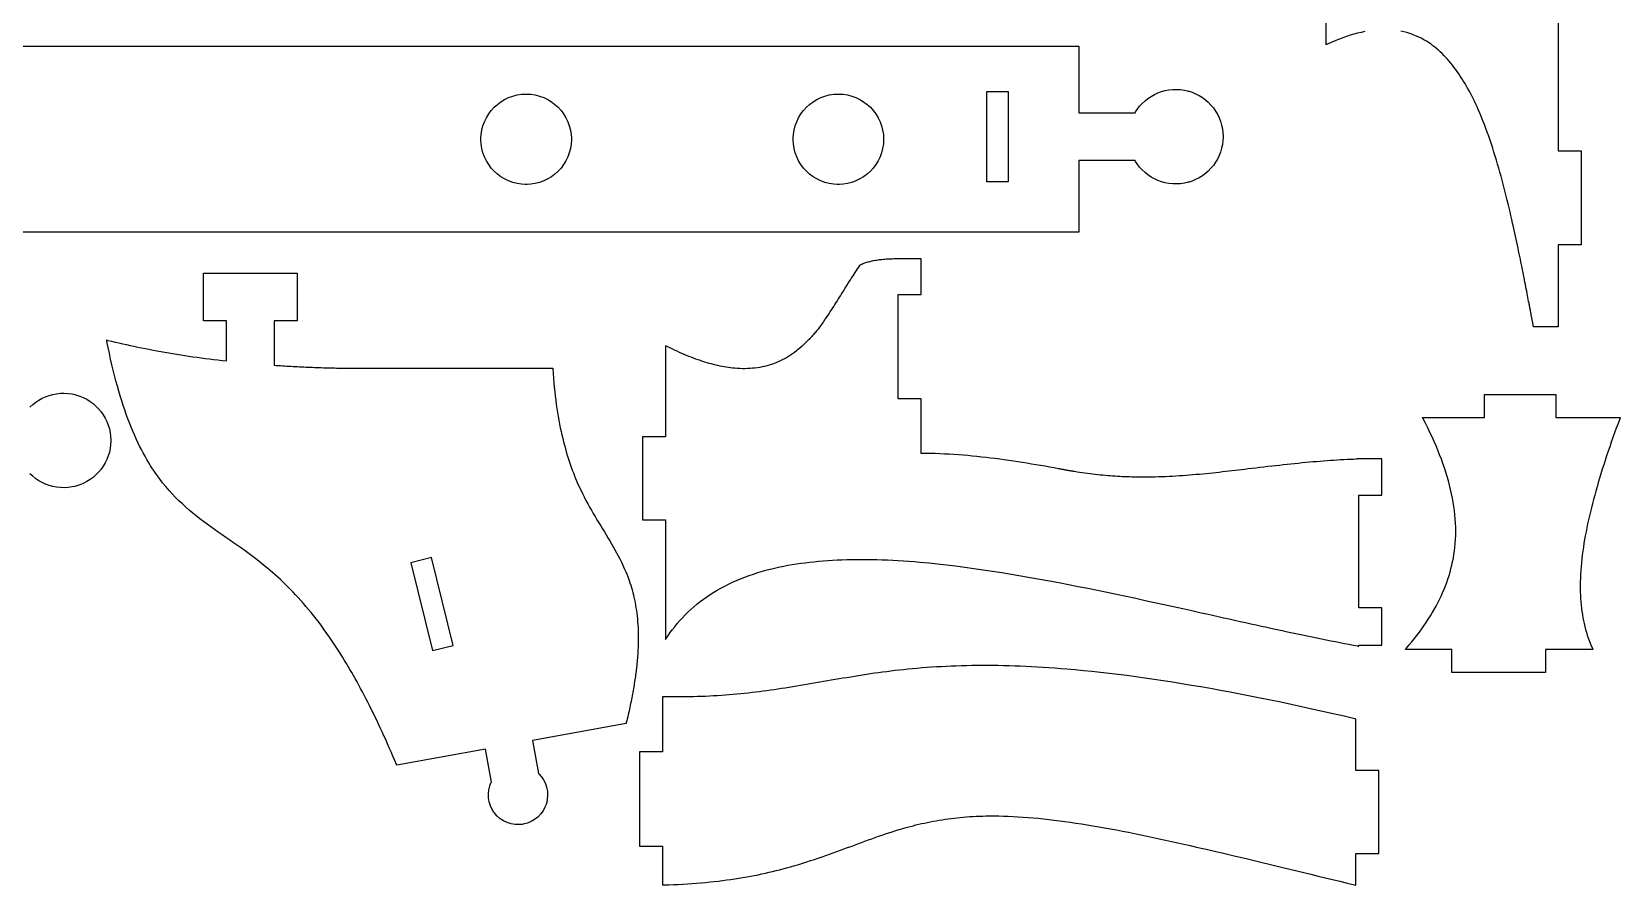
# Model space of a CAD drawing. Extents: x 0 to 250, y 0 to 397.
# Drawn here: x 111.9 to 249.8, y 0 to 74.1 of the extents above; entities that cross this region are included whole.
import ezdxf

# ---------------------------------------------------------------- set-up
doc = ezdxf.new("R2010")
doc.units = 0
doc.layers.get('0').update_dxf_attribs({"linetype": 'CONTINUOUS'})

msp = doc.modelspace()

# ---------------------------------------------------------------- linework, layer by layer
at = {"color": 0}
for points in [[(244.406, 80.5329), (244.406, 63.7939), (246.406, 63.7939), (246.406, 55.6429), (244.406, 55.6429), (244.406, 48.5149), (242.268, 48.5149), (242.268, 48.5168), (242.268, 48.5189), (242.267, 48.5218), (242.267, 48.5228), (242.267, 48.5258), (242.265, 48.5268), (242.265, 48.5299), (242.265, 48.5318), (242.265, 48.5339), (242.264, 48.5358), (242.264, 48.5379), (242.264, 48.5399), (242.263, 48.5439), (242.263, 48.5458), (242.263, 48.5479), (242.261, 48.5499), (242.261, 48.5518), (242.261, 48.5558), (242.26, 48.5578), (242.26, 48.5599), (242.26, 48.5618), (242.258, 48.5639), (242.258, 48.5658), (242.258, 48.5679), (242.258, 48.5699), (242.257, 48.5718), (242.257, 48.5739), (242.257, 48.5758), (242.247, 48.6258), (242.237, 48.6778), (242.228, 48.7299), (242.218, 48.7829), (242.207, 48.8378), (242.197, 48.8939), (242.186, 48.9499), (242.175, 49.0079), (242.164, 49.0668), (242.153, 49.1268), (242.14, 49.1879), (242.129, 49.2508), (242.117, 49.3139), (242.104, 49.3779), (242.092, 49.4439), (242.079, 49.5108), (242.067, 49.5779), (242.053, 49.6468), (242.04, 49.7168), (242.026, 49.7879), (242.013, 49.8608), (241.999, 49.9339), (241.985, 50.0079), (241.969, 50.0839), (241.956, 50.1599), (241.94, 50.2379), (241.925, 50.3168), (241.91, 50.3968), (241.894, 50.4779), (241.879, 50.5599), (241.847, 50.7239), (241.815, 50.8918), (241.782, 51.0639), (241.749, 51.2408), (241.713, 51.4219), (241.678, 51.6069), (241.642, 51.7969), (241.604, 51.9908), (241.565, 52.1879), (241.526, 52.3899), (241.486, 52.5958), (241.444, 52.8049), (241.403, 53.0189), (241.36, 53.2358), (241.315, 53.4568), (241.271, 53.6818), (241.225, 53.9108), (241.178, 54.1429), (241.129, 54.3789), (241.081, 54.6189), (241.031, 54.8618), (240.979, 55.1079), (240.928, 55.3579), (240.874, 55.6108), (240.819, 55.8679), (240.764, 56.1279), (240.707, 56.3908), (240.65, 56.6568), (240.59, 56.9258), (240.531, 57.1989), (240.458, 57.5218), (240.385, 57.8479), (240.31, 58.1779), (240.232, 58.5108), (240.154, 58.8469), (240.074, 59.1858), (239.99, 59.5258), (239.906, 59.8699), (239.819, 60.2139), (239.731, 60.5608), (239.64, 60.9079), (239.547, 61.2569), (239.453, 61.606), (239.356, 61.9549), (239.257, 62.3049), (239.156, 62.6539), (239.051, 63.0039), (238.946, 63.3529), (238.836, 63.6999), (238.726, 64.0458), (238.612, 64.3899), (238.496, 64.7329), (238.378, 65.0749), (238.257, 65.4119), (238.133, 65.7479), (238.007, 66.0818), (237.876, 66.4108), (237.744, 66.7368), (237.61, 67.0599), (237.472, 67.3789), (237.364, 67.6229), (237.253, 67.8649), (237.14, 68.1039), (237.025, 68.3399), (236.908, 68.5719), (236.79, 68.8008), (236.671, 69.0258), (236.549, 69.2479), (236.424, 69.4669), (236.299, 69.6819), (236.171, 69.8908), (236.04, 70.0979), (235.91, 70.3008), (235.776, 70.4999), (235.64, 70.6939), (235.503, 70.8849), (235.364, 71.071), (235.222, 71.2529), (235.079, 71.4289), (234.933, 71.601), (234.786, 71.7689), (234.638, 71.9329), (234.486, 72.0899), (234.332, 72.2439), (234.176, 72.3908), (234.019, 72.5349), (233.86, 72.6729), (233.699, 72.8049), (233.535, 72.9329), (233.368, 73.0549), (233.201, 73.1708), (232.972, 73.3179), (232.74, 73.4549), (232.504, 73.5819), (232.265, 73.6979), (232.021, 73.8049), (231.774, 73.9029), (231.524, 73.9899), (231.268, 74.0669), (231.01, 74.1349), (230.747, 74.1919)], [(227.611, 74.1549), (227.303, 74.0929), (226.992, 74.0189), (226.676, 73.9349), (226.358, 73.8419), (226.035, 73.7368), (225.708, 73.6229), (225.378, 73.4999), (225.044, 73.3669), (224.707, 73.2219), (224.365, 73.0679), (224.362, 73.0669), (224.358, 73.0639), (224.354, 73.0619), (224.351, 73.0608), (224.347, 73.0599), (224.344, 73.0579), (224.34, 73.0569), (224.337, 73.0539), (224.333, 73.0529), (224.331, 73.0508), (224.326, 73.0499), (224.322, 73.0479), (224.319, 73.0458), (224.315, 73.0439), (224.313, 73.0429), (224.308, 73.041), (224.301, 73.0369), (224.299, 73.036), (224.294, 73.0349), (224.29, 73.0329), (224.288, 73.0319), (224.283, 73.0299), (224.281, 73.0279), (224.276, 73.0258), (224.274, 73.0249), (224.269, 73.0229), (224.265, 73.0219), (224.263, 73.0189), (224.258, 73.0179), (224.256, 73.0158), (224.256, 75.2369)], [(26.015, 72.8828), (202.783, 72.8828), (202.783, 67.1074), (207.665, 67.1074), (207.708, 67.1818), (207.851, 67.3975), (208.06, 67.6676), (208.286, 67.9172), (208.531, 68.1454), (208.79, 68.3518), (209.067, 68.5357), (209.354, 68.6964), (209.654, 68.8332), (209.964, 68.9457), (210.283, 69.0331), (210.608, 69.0947), (210.939, 69.13), (211.274, 69.1383), (211.61, 69.1192), (211.947, 69.0717), (212.2, 69.0179), (212.283, 68.9953), (212.367, 68.9728), (212.612, 68.8911), (212.928, 68.7617), (213.228, 68.6082), (213.511, 68.4321), (213.779, 68.2344), (214.029, 68.0168), (214.26, 67.7806), (214.469, 67.5269), (214.66, 67.2574), (214.828, 66.9729), (214.972, 66.6751), (215.093, 66.3653), (215.188, 66.0449), (215.257, 65.715), (215.3, 65.3769), (215.314, 65.1186), (215.314, 65.0324), (215.314, 64.9462), (215.3, 64.6878), (215.257, 64.3497), (215.188, 64.0199), (215.093, 63.6994), (214.972, 63.3896), (214.828, 63.0918), (214.66, 62.8075), (214.469, 62.5378), (214.26, 62.2842), (214.029, 62.0479), (213.779, 61.8303), (213.511, 61.6326), (213.228, 61.4565), (212.928, 61.3031), (212.612, 61.1736), (212.367, 61.0921), (212.283, 61.0694), (212.2, 61.0469), (211.947, 60.9931), (211.61, 60.9457), (211.274, 60.9264), (210.939, 60.9347), (210.608, 60.97), (210.283, 61.0318), (209.964, 61.119), (209.654, 61.2315), (209.354, 61.3685), (209.067, 61.529), (208.79, 61.7129), (208.531, 61.9193), (208.286, 62.1476), (208.06, 62.3971), (207.851, 62.6672), (207.708, 62.8831), (207.665, 62.9574), (202.783, 62.9574), (202.783, 56.7328), (26.015, 56.7328)], [(111.688, 41.5293), (111.932, 41.7575), (112.193, 41.9639), (112.468, 42.1478), (112.757, 42.3083), (113.057, 42.4453), (113.367, 42.5578), (113.685, 42.6451), (114.01, 42.7068), (114.341, 42.7421), (114.675, 42.7504), (115.012, 42.7311), (115.349, 42.6838), (115.602, 42.6299), (115.685, 42.6074), (115.768, 42.5849), (116.014, 42.5032), (116.329, 42.3737), (116.629, 42.2203), (116.914, 42.0442), (117.181, 41.8465), (117.431, 41.629), (117.661, 41.3926), (117.872, 41.139), (118.061, 40.8693), (118.229, 40.585), (118.374, 40.2872), (118.494, 39.9775), (118.59, 39.6569), (118.66, 39.3271), (118.702, 38.989), (118.717, 38.7307), (118.717, 38.6444), (118.717, 38.5583), (118.702, 38.2999), (118.66, 37.9618), (118.59, 37.6319), (118.494, 37.3115), (118.374, 37.0017), (118.229, 36.7039), (118.061, 36.4194), (117.872, 36.1499), (117.661, 35.8963), (117.431, 35.66), (117.181, 35.4424), (116.914, 35.2449), (116.629, 35.0686), (116.329, 34.9151), (116.014, 34.7857), (115.768, 34.704), (115.685, 34.6815), (115.602, 34.659), (115.349, 34.6051), (115.012, 34.5576), (114.675, 34.5385), (114.341, 34.5468), (114.01, 34.5821), (113.685, 34.6439), (113.367, 34.7311), (113.057, 34.8436), (112.757, 34.9804), (112.468, 35.1411), (112.193, 35.325), (111.932, 35.5314), (111.688, 35.7596)]]:
    msp.add_lwpolyline(points, dxfattribs=at)
for points in [[(154.786, 60.8828), (154.686, 60.8828), (154.385, 60.9031), (153.994, 60.9625), (153.619, 61.0593), (153.258, 61.1913), (152.915, 61.3565), (152.592, 61.5531), (152.289, 61.779), (152.011, 62.0324), (151.757, 62.3111), (151.532, 62.6133), (151.335, 62.9369), (151.169, 63.28), (151.038, 63.6407), (150.94, 64.0168), (150.881, 64.4065), (150.861, 64.7075), (150.861, 64.8078), (150.861, 64.9082), (150.881, 65.209), (150.94, 65.5989), (151.038, 65.975), (151.169, 66.3356), (151.335, 66.6786), (151.532, 67.0022), (151.757, 67.3044), (152.011, 67.5832), (152.289, 67.8365), (152.592, 68.0625), (152.915, 68.259), (153.258, 68.4243), (153.619, 68.5562), (153.994, 68.6531), (154.385, 68.7125), (154.686, 68.7328), (154.786, 68.7328), (154.886, 68.7328), (155.188, 68.7125), (155.576, 68.6531), (155.953, 68.5562), (156.314, 68.4243), (156.657, 68.259), (156.981, 68.0625), (157.282, 67.8365), (157.561, 67.5832), (157.815, 67.3044), (158.04, 67.0022), (158.237, 66.6786), (158.403, 66.3356), (158.535, 65.975), (158.631, 65.5989), (158.69, 65.209), (158.711, 64.9082), (158.711, 64.8078), (158.711, 64.7075), (158.69, 64.4065), (158.631, 64.0168), (158.535, 63.6407), (158.403, 63.28), (158.237, 62.9369), (158.04, 62.6133), (157.815, 62.3111), (157.561, 62.0324), (157.282, 61.779), (156.981, 61.5531), (156.657, 61.3565), (156.314, 61.1913), (155.953, 61.0593), (155.576, 60.9625), (155.188, 60.9031), (154.886, 60.8828), (154.786, 60.8828)], [(181.903, 60.8828), (181.801, 60.8828), (181.501, 60.9031), (181.111, 60.9625), (180.735, 61.0593), (180.375, 61.1913), (180.032, 61.3565), (179.708, 61.5531), (179.406, 61.779), (179.126, 62.0324), (178.874, 62.3111), (178.647, 62.6133), (178.451, 62.9369), (178.286, 63.28), (178.154, 63.6407), (178.057, 64.0168), (177.997, 64.4065), (177.978, 64.7075), (177.978, 64.8078), (177.978, 64.9082), (177.997, 65.209), (178.057, 65.5989), (178.154, 65.975), (178.286, 66.3356), (178.451, 66.6786), (178.647, 67.0022), (178.874, 67.3044), (179.126, 67.5832), (179.406, 67.8365), (179.708, 68.0625), (180.032, 68.259), (180.375, 68.4243), (180.735, 68.5562), (181.111, 68.6531), (181.501, 68.7125), (181.801, 68.7328), (181.903, 68.7328), (182.003, 68.7328), (182.304, 68.7125), (182.693, 68.6531), (183.069, 68.5562), (183.431, 68.4243), (183.774, 68.259), (184.097, 68.0625), (184.399, 67.8365), (184.678, 67.5832), (184.931, 67.3044), (185.157, 67.0022), (185.354, 66.6786), (185.519, 66.3356), (185.651, 65.975), (185.747, 65.5989), (185.807, 65.209), (185.828, 64.9082), (185.828, 64.8078), (185.828, 64.7075), (185.807, 64.4065), (185.747, 64.0168), (185.651, 63.6407), (185.519, 63.28), (185.354, 62.9369), (185.157, 62.6133), (184.931, 62.3111), (184.678, 62.0324), (184.399, 61.779), (184.097, 61.5531), (183.774, 61.3565), (183.431, 61.1913), (183.069, 61.0593), (182.693, 60.9625), (182.304, 60.9031), (182.003, 60.8828), (181.903, 60.8828)], [(194.783, 68.9574), (196.633, 68.9574), (196.633, 61.1074), (194.783, 61.1074), (194.783, 68.9574)], [(189.749, 28.0089), (190.519, 27.9299), (191.294, 27.8439), (192.081, 27.7489), (192.871, 27.6478), (193.669, 27.5389), (194.472, 27.4229), (195.283, 27.3018), (196.097, 27.1739), (196.915, 27.0399), (197.74, 26.9008), (198.565, 26.7568), (199.394, 26.6079), (200.226, 26.4549), (201.058, 26.2979), (201.894, 26.1368), (202.728, 25.9728), (203.565, 25.8058), (204.399, 25.6358), (205.233, 25.4638), (206.065, 25.2899), (206.894, 25.1139), (207.724, 24.9358), (208.547, 24.7578), (209.369, 24.5789), (210.188, 24.3999), (210.999, 24.2199), (211.806, 24.0418), (212.608, 23.8629), (213.401, 23.6849), (213.897, 23.5749), (214.388, 23.4658), (214.874, 23.3568), (215.358, 23.2488), (215.837, 23.1418), (216.315, 23.0358), (216.79, 22.9308), (217.263, 22.8268), (217.728, 22.7239), (218.192, 22.6218), (218.651, 22.5208), (219.108, 22.4208), (219.563, 22.3218), (220.01, 22.2249), (220.456, 22.1289), (220.894, 22.0349), (221.333, 21.9418), (221.765, 21.8499), (222.194, 21.7599), (222.617, 21.6708), (223.038, 21.5839), (223.451, 21.4968), (223.862, 21.4139), (224.269, 21.3308), (224.671, 21.2499), (225.069, 21.1708), (225.46, 21.0949), (225.849, 21.0199), (226.231, 20.9458), (226.608, 20.8738), (226.981, 20.8039), (226.983, 20.8039), (226.987, 20.8028), (226.992, 20.8028), (226.996, 20.8018), (226.999, 20.8018), (227.003, 20.7999), (227.008, 20.7999), (227.013, 20.7989), (227.015, 20.7989), (227.019, 20.7968), (227.024, 20.7968), (227.031, 20.7958), (227.035, 20.7949), (227.04, 20.7928), (227.044, 20.7928), (227.046, 20.7918), (227.051, 20.7918), (227.056, 20.7899), (227.058, 20.7899), (227.063, 20.7889), (227.067, 20.7889), (227.069, 20.7878), (227.074, 20.7878), (227.078, 20.7858), (227.083, 20.7858), (227.087, 20.7849), (227.09, 20.7849), (227.094, 20.7838), (227.099, 20.7838), (227.099, 20.8568), (229.099, 20.8568), (229.099, 24.0999), (227.099, 24.0999), (227.099, 33.8999), (229.099, 33.8999), (229.099, 37.0608), (226.899, 37.0608), (226.899, 37.0089), (226.628, 37.0008), (226.356, 36.9908), (226.076, 36.9799), (225.794, 36.9668), (225.51, 36.9518), (225.224, 36.9358), (224.931, 36.9179), (224.638, 36.8978), (224.337, 36.8768), (224.038, 36.8539), (223.733, 36.8299), (223.426, 36.8039), (223.115, 36.7768), (222.803, 36.7489), (222.487, 36.7199), (222.169, 36.6889), (221.849, 36.6578), (221.524, 36.6249), (221.199, 36.5908), (220.869, 36.5568), (220.54, 36.5208), (220.206, 36.4849), (219.869, 36.4468), (219.533, 36.4089), (219.194, 36.3708), (218.853, 36.3308), (218.51, 36.2908), (218.165, 36.2508), (217.819, 36.2099), (217.469, 36.1689), (217.197, 36.1358), (216.921, 36.1029), (216.644, 36.0699), (216.369, 36.0368), (216.092, 36.0049), (215.813, 35.9718), (215.533, 35.9399), (215.256, 35.9078), (214.974, 35.8768), (214.692, 35.8458), (214.408, 35.8149), (214.124, 35.7858), (213.84, 35.7568), (213.553, 35.7289), (213.265, 35.7018), (212.976, 35.6749), (212.688, 35.6499), (212.394, 35.6258), (212.101, 35.6039), (211.808, 35.5818), (211.513, 35.5618), (211.215, 35.5439), (210.919, 35.5268), (210.619, 35.5118), (210.317, 35.4978), (210.015, 35.4858), (209.71, 35.4758), (209.403, 35.4678), (209.097, 35.4618), (208.788, 35.4578), (208.587, 35.4568), (208.19, 35.4568), (207.99, 35.4589), (207.788, 35.4608), (207.587, 35.4649), (207.383, 35.4699), (207.181, 35.4758), (206.974, 35.4829), (206.767, 35.4908), (206.56, 35.5008), (206.351, 35.5108), (206.144, 35.5228), (205.933, 35.5358), (205.722, 35.5508), (205.508, 35.5668), (205.294, 35.5839), (205.081, 35.6018), (204.862, 35.6218), (204.644, 35.6439), (204.426, 35.6668), (204.206, 35.6908), (203.985, 35.7168), (203.763, 35.7439), (203.538, 35.7728), (203.313, 35.8039), (203.085, 35.8358), (202.856, 35.8699), (202.626, 35.9049), (202.394, 35.9418), (202.349, 35.9499), (202.306, 35.9568), (202.26, 35.9649), (202.215, 35.9718), (202.169, 35.9799), (202.124, 35.9868), (202.081, 35.9949), (202.033, 36.0028), (201.987, 36.0108), (201.944, 36.0189), (201.897, 36.0268), (201.851, 36.0349), (201.806, 36.0429), (201.76, 36.0508), (201.715, 36.0599), (201.669, 36.0679), (201.624, 36.0758), (201.578, 36.0849), (201.531, 36.0939), (201.485, 36.1018), (201.44, 36.1108), (201.347, 36.1289), (201.301, 36.1368), (201.256, 36.1458), (201.208, 36.1558), (201.163, 36.1649), (201.115, 36.1739), (201.069, 36.1828), (201.022, 36.1918), (201.022, 36.1929), (201.019, 36.1929), (200.631, 36.2618), (200.237, 36.3308), (199.846, 36.3989), (199.456, 36.4658), (199.063, 36.5318), (198.672, 36.5968), (198.278, 36.6608), (197.888, 36.7239), (197.494, 36.7849), (197.099, 36.8439), (196.706, 36.9018), (196.313, 36.9578), (195.915, 37.0118), (195.522, 37.0649), (195.126, 37.1149), (194.728, 37.1618), (194.331, 37.2068), (193.933, 37.2499), (193.535, 37.2899), (193.135, 37.3279), (192.735, 37.3618), (192.335, 37.3939), (191.933, 37.4219), (191.531, 37.4468), (191.128, 37.4689), (190.724, 37.4868), (190.319, 37.5008), (189.913, 37.5118), (189.506, 37.5189), (189.097, 37.5218), (189.097, 42.2558), (187.097, 42.2558), (187.097, 51.3258), (189.097, 51.3258), (189.097, 54.4108), (186.997, 54.4108), (186.856, 54.4099), (186.715, 54.4079), (186.578, 54.4049), (186.444, 54.4008), (186.313, 54.3949), (186.183, 54.3879), (186.054, 54.3799), (185.931, 54.3708), (185.808, 54.3608), (185.69, 54.3489), (185.572, 54.3358), (185.458, 54.3219), (185.344, 54.3068), (185.235, 54.2908), (185.128, 54.2729), (185.022, 54.2549), (184.919, 54.2349), (184.819, 54.2139), (184.721, 54.1919), (184.626, 54.1679), (184.531, 54.1439), (184.44, 54.1179), (184.351, 54.0918), (184.263, 54.0639), (184.178, 54.0349), (184.094, 54.0049), (184.015, 53.9739), (183.935, 53.9419), (183.858, 53.9079), (183.783, 53.8739), (183.781, 53.8718), (183.778, 53.8718), (183.774, 53.8699), (183.774, 53.8689), (183.772, 53.8689), (183.769, 53.8668), (183.763, 53.8639), (183.758, 53.8629), (183.758, 53.8608), (183.758, 53.8599), (183.758, 53.8589), (183.756, 53.8579), (183.756, 53.8569), (183.756, 53.8558), (183.756, 53.8549), (183.753, 53.8549), (183.753, 53.8529), (183.751, 53.8519), (183.751, 53.8508), (183.751, 53.8499), (183.751, 53.8489), (183.749, 53.8489), (183.749, 53.8469), (183.747, 53.8458), (183.747, 53.8449), (183.746, 53.8439), (183.746, 53.8429), (183.744, 53.8418), (183.744, 53.8408), (183.744, 53.8408), (183.644, 53.6939), (183.544, 53.5458), (183.444, 53.3979), (183.344, 53.2479), (183.244, 53.0969), (183.147, 52.9449), (183.047, 52.7929), (182.951, 52.6399), (182.853, 52.4858), (182.756, 52.3318), (182.465, 51.8668), (182.367, 51.7108), (182.174, 51.3999), (182.078, 51.2449), (181.981, 51.0899), (181.883, 50.9349), (181.788, 50.7799), (181.69, 50.6258), (181.592, 50.4718), (181.494, 50.3199), (181.397, 50.1669), (181.299, 50.0158), (181.201, 49.8658), (181.101, 49.7158), (181.001, 49.5679), (180.901, 49.4199), (180.801, 49.2739), (180.799, 49.2718), (180.799, 49.2708), (180.797, 49.2699), (180.797, 49.2689), (180.751, 49.1918), (180.701, 49.1149), (180.651, 49.0369), (180.601, 48.9589), (180.549, 48.8808), (180.494, 48.8028), (180.44, 48.7239), (180.383, 48.6449), (180.326, 48.5658), (180.267, 48.4858), (180.206, 48.4068), (180.144, 48.3258), (180.081, 48.2458), (180.015, 48.1649), (179.947, 48.0849), (179.881, 48.0029), (179.808, 47.9219), (179.737, 47.8399), (179.665, 47.7579), (179.59, 47.6758), (179.513, 47.5929), (179.435, 47.5108), (179.356, 47.4268), (179.274, 47.3439), (179.19, 47.2599), (179.106, 47.1768), (179.019, 47.0918), (178.931, 47.0079), (178.84, 46.9229), (178.747, 46.8378), (178.587, 46.6949), (178.422, 46.5558), (178.256, 46.4219), (178.087, 46.2949), (177.919, 46.1719), (177.744, 46.0549), (177.569, 45.9429), (177.394, 45.8368), (177.212, 45.7358), (177.031, 45.6408), (176.847, 45.5508), (176.66, 45.4668), (176.471, 45.3879), (176.279, 45.3149), (176.087, 45.2468), (175.89, 45.1849), (175.69, 45.1289), (175.49, 45.0779), (175.288, 45.0329), (175.081, 44.9939), (174.871, 44.9599), (174.66, 44.9328), (174.447, 44.9108), (174.231, 44.8949), (174.01, 44.8839), (173.79, 44.8799), (173.565, 44.8808), (173.337, 44.8879), (173.108, 44.9008), (172.876, 44.9199), (172.701, 44.9379), (172.526, 44.9589), (172.349, 44.9829), (172.169, 45.0108), (171.99, 45.0408), (171.808, 45.0749), (171.626, 45.1118), (171.44, 45.1508), (171.256, 45.1939), (171.069, 45.2408), (170.879, 45.2899), (170.69, 45.3418), (170.499, 45.3968), (170.306, 45.4549), (170.112, 45.5168), (169.917, 45.5808), (169.721, 45.6489), (169.522, 45.7199), (169.322, 45.7929), (169.122, 45.8699), (168.922, 45.9499), (168.717, 46.0329), (168.513, 46.1189), (168.306, 46.2068), (168.099, 46.2989), (167.89, 46.3939), (167.681, 46.4918), (167.469, 46.5929), (167.258, 46.6969), (167.044, 46.8028), (166.897, 46.8768), (166.897, 38.9628), (164.897, 38.9628), (164.897, 31.7629), (166.897, 31.7629), (166.897, 21.3668), (167.081, 21.6399), (167.276, 21.9239), (167.478, 22.2018), (167.688, 22.4718), (167.903, 22.7389), (168.126, 22.9988), (168.358, 23.2518), (168.596, 23.4988), (168.842, 23.7408), (169.094, 23.9768), (169.356, 24.2058), (169.622, 24.4289), (169.897, 24.6458), (170.179, 24.8579), (170.469, 25.0628), (170.765, 25.2618), (171.072, 25.4549), (171.383, 25.6408), (171.701, 25.8218), (172.029, 25.9958), (172.365, 26.1639), (172.706, 26.3258), (173.056, 26.4818), (173.413, 26.6308), (173.778, 26.7737), (174.151, 26.9108), (174.529, 27.0418), (174.919, 27.1658), (175.313, 27.2839), (175.715, 27.3949), (176.126, 27.5008), (176.469, 27.5818), (176.815, 27.6589), (177.169, 27.7308), (177.526, 27.7999), (177.888, 27.8629), (178.256, 27.9229), (178.631, 27.9778), (179.008, 28.0287), (179.39, 28.0758), (179.778, 28.1178), (180.172, 28.1558), (180.569, 28.1899), (180.972, 28.2199), (181.381, 28.2458), (181.792, 28.2668), (182.208, 28.2849), (182.631, 28.2989), (183.056, 28.3078), (183.487, 28.3139), (183.922, 28.3149), (184.362, 28.3128), (184.806, 28.3068), (185.253, 28.2968), (185.706, 28.2828), (186.163, 28.2649), (186.624, 28.2428), (187.09, 28.2178), (187.558, 28.1889), (188.031, 28.1558), (188.508, 28.1188), (188.99, 28.0789), (189.749, 28.0089)], [(133.085, 45.1668), (133.266, 45.1547), (133.448, 45.1431), (133.63, 45.1315), (133.813, 45.1204), (133.996, 45.1094), (134.179, 45.0989), (134.363, 45.0883), (134.547, 45.0783), (134.732, 45.0686), (134.917, 45.059), (135.103, 45.05), (135.289, 45.041), (135.476, 45.0322), (135.663, 45.024), (135.85, 45.0158), (136.038, 45.0082), (136.226, 45.0007), (136.415, 44.9936), (136.604, 44.9867), (136.794, 44.98), (136.984, 44.9736), (137.175, 44.9676), (137.366, 44.9618), (137.557, 44.9564), (137.749, 44.9513), (137.942, 44.9462), (138.135, 44.9417), (138.328, 44.9372), (138.522, 44.9333), (157.094, 44.9333), (157.094, 44.9308), (157.094, 44.9264), (157.096, 44.924), (157.096, 44.9217), (157.096, 44.9169), (157.096, 44.9146), (157.096, 44.9124), (157.096, 44.9097), (157.096, 44.9076), (157.096, 44.9053), (157.097, 44.9006), (157.097, 44.8982), (157.097, 44.8958), (157.097, 44.8912), (157.097, 44.8889), (157.097, 44.8865), (157.097, 44.8842), (157.097, 44.8818), (157.099, 44.8747), (157.099, 44.8722), (157.099, 44.8678), (157.099, 44.8654), (157.099, 44.8631), (157.126, 44.4526), (157.157, 44.0496), (157.192, 43.6539), (157.228, 43.2651), (157.268, 42.8837), (157.311, 42.5092), (157.357, 42.1415), (157.406, 41.7806), (157.457, 41.4262), (157.511, 41.0783), (157.568, 40.7372), (157.628, 40.4022), (157.689, 40.0736), (157.754, 39.7511), (157.821, 39.4346), (157.89, 39.124), (157.962, 38.8194), (158.036, 38.5204), (158.112, 38.2271), (158.19, 37.9393), (158.271, 37.6569), (158.354, 37.38), (158.439, 37.1082), (158.525, 36.8415), (158.614, 36.5799), (158.704, 36.3232), (158.796, 36.0712), (158.89, 35.824), (158.986, 35.5814), (159.083, 35.3433), (159.226, 35.0075), (159.374, 34.6799), (159.522, 34.3601), (159.674, 34.0478), (159.826, 33.7424), (159.982, 33.4433), (160.139, 33.1503), (160.297, 32.8626), (160.457, 32.5801), (160.617, 32.3022), (160.778, 32.0282), (160.939, 31.7576), (161.1, 31.4906), (161.26, 31.2258), (161.419, 30.9633), (161.578, 30.7026), (161.736, 30.4429), (161.893, 30.184), (162.047, 29.9257), (162.2, 29.6668), (162.35, 29.4072), (162.497, 29.1465), (162.642, 28.8843), (162.783, 28.6199), (162.922, 28.3529), (163.057, 28.0829), (163.186, 27.809), (163.313, 27.5315), (163.435, 27.2493), (163.551, 26.9624), (163.664, 26.6696), (163.733, 26.474), (163.801, 26.2757), (163.867, 26.0744), (163.929, 25.8701), (163.989, 25.6629), (164.046, 25.4526), (164.1, 25.239), (164.151, 25.0222), (164.2, 24.8018), (164.246, 24.5779), (164.288, 24.3504), (164.326, 24.119), (164.361, 23.8839), (164.394, 23.6447), (164.422, 23.4015), (164.447, 23.154), (164.469, 22.9019), (164.487, 22.646), (164.503, 22.386), (164.513, 22.121), (164.519, 21.851), (164.522, 21.576), (164.522, 21.2969), (164.517, 21.0119), (164.507, 20.7229), (164.494, 20.4279), (164.476, 20.1279), (164.454, 19.8219), (164.428, 19.511), (164.397, 19.195), (164.362, 18.8719), (164.346, 18.73), (164.328, 18.586), (164.31, 18.441), (164.29, 18.295), (164.269, 18.1479), (164.249, 18), (164.226, 17.851), (164.204, 17.701), (164.181, 17.5489), (164.156, 17.3969), (164.131, 17.2429), (164.104, 17.0879), (164.076, 16.9319), (164.049, 16.775), (164.019, 16.6169), (163.99, 16.4579), (163.96, 16.2969), (163.928, 16.136), (163.894, 15.9729), (163.861, 15.81), (163.828, 15.645), (163.792, 15.4779), (163.756, 15.311), (163.719, 15.1429), (163.681, 14.9729), (163.642, 14.8029), (163.603, 14.631), (163.561, 14.4579), (163.521, 14.284), (163.478, 14.1079), (163.478, 14.1069), (163.476, 14.105), (163.475, 14.096), (163.474, 14.094), (163.474, 14.089), (163.472, 14.0879), (163.468, 14.071), (163.468, 14.0689), (163.467, 14.064), (163.467, 14.0629), (163.467, 14.061), (155.328, 12.5769), (155.847, 9.72396), (155.913, 9.66194), (156.092, 9.45893), (156.293, 9.16694), (156.453, 8.85297), (156.567, 8.52094), (156.633, 8.17692), (156.654, 7.82596), (156.626, 7.47194), (156.574, 7.20594), (156.549, 7.11996), (156.522, 7.03396), (156.422, 6.78293), (156.253, 6.46994), (156.044, 6.18696), (155.8, 5.93593), (155.524, 5.71994), (155.219, 5.54292), (154.89, 5.40793), (154.629, 5.33496), (154.542, 5.31896), (154.453, 5.30296), (154.183, 5.27892), (153.828, 5.28896), (153.481, 5.34694), (153.146, 5.45193), (152.829, 5.60097), (152.533, 5.79194), (152.265, 6.02496), (152.082, 6.22396), (152.028, 6.29596), (151.974, 6.36794), (151.831, 6.59793), (151.679, 6.91894), (151.575, 7.25493), (151.517, 7.60097), (151.507, 7.95096), (151.544, 8.30094), (151.631, 8.64594), (151.725, 8.89893), (151.765, 8.97993), (151.244, 11.833), (143.558, 10.432), (143.558, 10.434), (143.557, 10.4359), (143.556, 10.439), (143.554, 10.441), (143.553, 10.4449), (143.553, 10.4469), (143.55, 10.451), (143.55, 10.4519), (143.549, 10.4539), (143.549, 10.4559), (143.547, 10.46), (143.546, 10.462), (143.544, 10.465), (143.543, 10.467), (143.543, 10.469), (143.542, 10.471), (143.542, 10.4729), (143.54, 10.476), (143.539, 10.478), (143.538, 10.4819), (143.536, 10.4839), (143.535, 10.4869), (143.378, 10.86), (143.219, 11.2289), (143.063, 11.5929), (142.904, 11.9519), (142.747, 12.307), (142.59, 12.6579), (142.433, 13.004), (142.276, 13.3449), (142.119, 13.6829), (141.964, 14.016), (141.807, 14.344), (141.651, 14.6679), (141.496, 14.9879), (141.339, 15.304), (141.185, 15.616), (141.029, 15.9229), (140.874, 16.226), (140.718, 16.524), (140.564, 16.8189), (140.408, 17.1089), (140.254, 17.396), (140.1, 17.6779), (139.946, 17.956), (139.792, 18.23), (139.638, 18.499), (139.483, 18.765), (139.331, 19.0269), (139.176, 19.285), (139.024, 19.5379), (138.871, 19.7879), (138.639, 20.159), (138.408, 20.5219), (138.177, 20.875), (137.946, 21.22), (137.716, 21.556), (137.487, 21.885), (137.258, 22.204), (137.029, 22.5169), (136.801, 22.821), (136.573, 23.1169), (136.346, 23.4068), (136.119, 23.6887), (135.893, 23.9636), (135.667, 24.2314), (135.442, 24.4925), (135.217, 24.7471), (134.993, 24.9951), (134.77, 25.2371), (134.547, 25.4729), (134.324, 25.7026), (134.102, 25.9268), (133.881, 26.1453), (133.66, 26.3583), (133.44, 26.5661), (133.22, 26.7686), (133.001, 26.9665), (132.783, 27.1596), (132.565, 27.3479), (132.348, 27.5322), (132.131, 27.7118), (131.781, 27.9957), (131.432, 28.27), (131.085, 28.5357), (130.74, 28.7936), (130.396, 29.045), (130.055, 29.2903), (129.715, 29.5306), (129.378, 29.7667), (129.043, 29.9994), (128.71, 30.2297), (128.38, 30.4586), (128.052, 30.6871), (127.727, 30.9154), (127.404, 31.1453), (127.085, 31.3769), (126.768, 31.6115), (126.453, 31.85), (126.143, 32.0931), (125.835, 32.3415), (125.53, 32.5965), (125.229, 32.859), (124.931, 33.1297), (124.637, 33.4093), (124.346, 33.699), (124.058, 33.9996), (123.775, 34.3118), (123.495, 34.6367), (123.219, 34.975), (122.948, 35.3276), (122.68, 35.6958), (122.511, 35.9403), (122.343, 36.1915), (122.177, 36.4501), (122.014, 36.7158), (121.852, 36.9893), (121.692, 37.2704), (121.533, 37.559), (121.378, 37.856), (121.223, 38.161), (121.071, 38.474), (120.921, 38.7958), (120.773, 39.1263), (120.627, 39.4654), (120.483, 39.8133), (120.342, 40.1706), (120.202, 40.5371), (120.065, 40.9129), (119.929, 41.2983), (119.796, 41.6936), (119.666, 42.0986), (119.537, 42.5136), (119.411, 42.939), (119.286, 43.375), (119.165, 43.8212), (119.045, 44.2783), (118.928, 44.7463), (118.813, 45.2251), (118.701, 45.7153), (118.591, 46.2168), (118.484, 46.7297), (118.379, 47.2544), (118.378, 47.2583), (118.377, 47.2621), (118.377, 47.2658), (118.376, 47.2697), (118.375, 47.2736), (118.374, 47.2813), (118.373, 47.2851), (118.372, 47.2889), (118.372, 47.2926), (118.371, 47.2965), (118.37, 47.3004), (118.369, 47.304), (118.368, 47.3081), (118.368, 47.3119), (118.367, 47.3157), (118.365, 47.3235), (118.365, 47.3272), (118.364, 47.3311), (118.363, 47.3349), (118.362, 47.3387), (118.361, 47.3464), (118.359, 47.354), (118.359, 47.3579), (118.357, 47.3656), (118.356, 47.3694), (118.409, 47.3565), (118.413, 47.3556), (118.47, 47.3415), (118.787, 47.2654), (119.105, 47.1901), (119.425, 47.1158), (119.747, 47.0429), (120.071, 46.971), (120.396, 46.9001), (120.723, 46.8304), (121.051, 46.7618), (121.382, 46.6943), (121.714, 46.6279), (122.048, 46.5629), (122.384, 46.4989), (122.722, 46.436), (123.062, 46.3743), (123.403, 46.3138), (123.747, 46.2543), (124.092, 46.1962), (124.439, 46.1393), (124.788, 46.0833), (125.139, 46.0289), (125.492, 45.9754), (125.846, 45.9233), (126.203, 45.8726), (126.561, 45.8231), (126.922, 45.7747), (127.284, 45.7275), (127.649, 45.6815), (128.015, 45.6371), (128.384, 45.5938), (128.754, 45.5515), (128.754, 49.0342), (126.754, 49.0342), (126.754, 53.1842), (134.904, 53.1842), (134.904, 49.0342), (132.904, 49.0342), (132.904, 45.179), (133.085, 45.1668)], [(231.149, 20.4932), (231.158, 20.5053), (231.162, 20.5101), (231.167, 20.5142), (231.181, 20.5303), (231.183, 20.5353), (231.199, 20.5512), (231.201, 20.5551), (231.217, 20.5722), (231.219, 20.5763), (231.233, 20.5922), (231.237, 20.5963), (231.251, 20.6122), (231.485, 20.8861), (231.713, 21.1612), (231.933, 21.4372), (232.149, 21.7142), (232.358, 21.9932), (232.561, 22.2722), (232.758, 22.5532), (232.949, 22.8332), (233.133, 23.1172), (233.311, 23.4013), (233.483, 23.6863), (233.649, 23.9732), (233.808, 24.2613), (233.96, 24.5501), (234.106, 24.8403), (234.243, 25.1322), (234.375, 25.4251), (234.501, 25.7192), (234.619, 26.0151), (234.731, 26.3122), (234.835, 26.6113), (234.931, 26.9103), (235.021, 27.2112), (235.103, 27.5142), (235.179, 27.8182), (235.246, 28.1232), (235.308, 28.4303), (235.36, 28.7392), (235.404, 29.0482), (235.443, 29.3603), (235.475, 29.7072), (235.499, 30.0553), (235.513, 30.4072), (235.517, 30.7601), (235.513, 31.1142), (235.499, 31.4712), (235.475, 31.8292), (235.443, 32.1893), (235.403, 32.5512), (235.354, 32.9151), (235.297, 33.2803), (235.229, 33.6472), (235.156, 34.0162), (235.072, 34.3863), (234.981, 34.7582), (234.881, 35.1332), (234.774, 35.5082), (234.658, 35.8863), (234.535, 36.2642), (234.404, 36.6442), (234.265, 37.0262), (234.119, 37.4103), (233.965, 37.7942), (233.804, 38.1803), (233.636, 38.5682), (233.46, 38.9582), (233.278, 39.3482), (233.088, 39.7403), (232.892, 40.1353), (232.688, 40.5293), (232.686, 40.5332), (232.685, 40.5363), (232.683, 40.5403), (232.679, 40.5472), (232.676, 40.5512), (232.675, 40.5543), (232.672, 40.5582), (232.672, 40.5622), (232.669, 40.5653), (232.667, 40.5692), (232.665, 40.5732), (232.665, 40.5763), (232.661, 40.5803), (232.66, 40.5853), (232.658, 40.5872), (232.656, 40.5922), (232.654, 40.5943), (232.651, 40.5982), (232.65, 40.6032), (232.649, 40.6053), (232.646, 40.6103), (232.642, 40.6172), (232.64, 40.6213), (232.64, 40.6253), (232.636, 40.6282), (232.633, 40.6353), (232.631, 40.6392), (238.017, 40.6392), (238.017, 42.6392), (244.199, 42.6392), (244.199, 40.6392), (249.801, 40.6392), (249.8, 40.6363), (249.799, 40.6322), (249.797, 40.6292), (249.793, 40.6182), (249.792, 40.6153), (249.792, 40.6122), (249.787, 40.6013), (249.786, 40.5982), (249.785, 40.5943), (249.781, 40.5853), (249.779, 40.5822), (249.778, 40.5782), (249.778, 40.5753), (249.775, 40.5682), (249.774, 40.5653), (249.772, 40.5612), (249.771, 40.5582), (249.768, 40.5512), (249.767, 40.5472), (249.765, 40.5442), (249.765, 40.5412), (249.765, 40.5372), (249.611, 40.1253), (249.461, 39.7172), (249.315, 39.3082), (249.169, 38.9043), (249.028, 38.5013), (248.89, 38.1013), (248.754, 37.7053), (248.622, 37.3112), (248.494, 36.9192), (248.368, 36.5293), (248.246, 36.1432), (248.126, 35.7601), (248.011, 35.3792), (247.899, 35.0013), (247.79, 34.6282), (247.683, 34.2553), (247.583, 33.8863), (247.483, 33.5213), (247.39, 33.1582), (247.299, 32.7982), (247.211, 32.4432), (247.128, 32.0893), (247.047, 31.7403), (246.972, 31.3932), (246.9, 31.0503), (246.833, 30.7103), (246.768, 30.3732), (246.708, 30.0412), (246.651, 29.7122), (246.601, 29.3863), (246.549, 29.0372), (246.503, 28.6922), (246.463, 28.3532), (246.426, 28.0163), (246.397, 27.6863), (246.372, 27.3601), (246.353, 27.0372), (246.34, 26.7213), (246.329, 26.4082), (246.326, 26.0982), (246.328, 25.7962), (246.333, 25.4962), (246.344, 25.2001), (246.361, 24.9103), (246.383, 24.6222), (246.41, 24.3403), (246.44, 24.0622), (246.476, 23.7872), (246.518, 23.5182), (246.565, 23.2532), (246.615, 22.9901), (246.672, 22.7332), (246.731, 22.4792), (246.797, 22.2301), (246.865, 21.9851), (246.94, 21.7432), (247.018, 21.5053), (247.101, 21.2722), (247.19, 21.0432), (247.283, 20.8172), (247.379, 20.5942), (247.381, 20.5922), (247.386, 20.5801), (247.388, 20.5782), (247.39, 20.5692), (247.392, 20.5672), (247.399, 20.5532), (247.401, 20.5462), (247.403, 20.5411), (247.408, 20.5322), (247.41, 20.5282), (247.412, 20.5213), (247.415, 20.5163), (247.417, 20.5101), (247.419, 20.5072), (247.424, 20.4962), (247.425, 20.4932), (247.426, 20.4892), (243.319, 20.4892), (243.319, 18.4892), (235.169, 18.4892), (235.169, 20.4892), (231.144, 20.4892), (231.149, 20.4932)], [(148.453, 20.8479), (146.565, 28.4675), (144.769, 28.0226), (146.657, 20.4029), (148.453, 20.8479)], [(226.836, 0.01351), (226.836, 2.78353), (228.836, 2.78353), (228.836, 9.98351), (226.836, 9.98351), (226.836, 14.4456), (226.833, 14.4456), (226.826, 14.4475), (226.824, 14.4485), (226.818, 14.4496), (226.815, 14.4496), (226.813, 14.4515), (226.811, 14.4515), (226.808, 14.4525), (226.806, 14.4525), (226.8, 14.4546), (226.797, 14.4546), (226.79, 14.4565), (226.785, 14.4565), (226.782, 14.4586), (226.779, 14.4586), (226.772, 14.4606), (226.769, 14.4606), (226.764, 14.4625), (226.761, 14.4625), (226.76, 14.4636), (225.817, 14.6846), (224.882, 14.9015), (223.954, 15.1125), (223.033, 15.3175), (222.121, 15.5175), (221.214, 15.7136), (220.315, 15.9046), (219.425, 16.0886), (218.54, 16.2675), (217.664, 16.4425), (216.794, 16.6125), (215.933, 16.7765), (215.078, 16.9346), (214.232, 17.0875), (213.393, 17.2346), (212.561, 17.3765), (211.737, 17.5136), (210.921, 17.6446), (210.112, 17.7696), (209.313, 17.8906), (208.519, 18.0035), (207.733, 18.1136), (206.957, 18.2165), (206.188, 18.3135), (205.425, 18.4065), (204.672, 18.4925), (203.926, 18.5735), (203.189, 18.6486), (202.46, 18.7175), (201.739, 18.7815), (201.218, 18.8235), (200.701, 18.8636), (200.19, 18.8996), (199.682, 18.9335), (199.179, 18.9625), (198.681, 18.9886), (198.188, 19.0125), (197.697, 19.0335), (197.212, 19.0515), (196.731, 19.0665), (196.254, 19.0775), (195.781, 19.0856), (195.313, 19.0915), (194.847, 19.0946), (194.388, 19.0946), (193.931, 19.0915), (193.479, 19.0856), (193.031, 19.0775), (192.586, 19.0675), (192.144, 19.0546), (191.708, 19.0375), (191.275, 19.0175), (190.846, 18.9975), (190.421, 18.9725), (189.999, 18.9456), (189.582, 18.9165), (189.167, 18.8846), (188.756, 18.8515), (188.349, 18.8135), (187.946, 18.7746), (187.546, 18.7336), (187.181, 18.6946), (186.818, 18.6515), (186.457, 18.6086), (186.1, 18.5625), (185.744, 18.5165), (185.392, 18.4675), (185.042, 18.4196), (184.693, 18.3675), (184.346, 18.3165), (184.001, 18.2636), (183.657, 18.2096), (183.315, 18.1556), (182.975, 18.0996), (182.635, 18.0425), (182.297, 17.9875), (181.96, 17.9306), (181.624, 17.8725), (181.288, 17.8156), (180.953, 17.7565), (180.618, 17.6985), (180.285, 17.6415), (179.95, 17.5836), (179.617, 17.5265), (179.283, 17.4675), (178.95, 17.4125), (178.615, 17.3556), (178.281, 17.2996), (177.946, 17.2446), (177.61, 17.1906), (177.274, 17.1375), (176.961, 17.0886), (176.647, 17.0415), (176.331, 16.9946), (176.014, 16.9496), (175.696, 16.9056), (175.376, 16.8625), (175.056, 16.8225), (174.733, 16.7815), (174.41, 16.7446), (174.083, 16.7065), (173.757, 16.6725), (173.428, 16.6385), (173.096, 16.6065), (172.763, 16.5775), (172.428, 16.5486), (172.09, 16.5225), (171.751, 16.4985), (171.41, 16.4765), (171.067, 16.4556), (170.719, 16.4375), (170.371, 16.4206), (170.021, 16.4065), (169.667, 16.3946), (169.311, 16.3846), (168.951, 16.3775), (168.59, 16.3725), (168.225, 16.3696), (167.858, 16.3696), (167.487, 16.3706), (167.115, 16.3765), (166.739, 16.3835), (166.725, 16.3835), (166.721, 16.3846), (166.667, 16.3846), (166.664, 16.3856), (166.636, 16.3856), (166.636, 11.5945), (164.636, 11.5945), (164.636, 3.39453), (166.636, 3.39453), (166.636, 0.03852), (166.66, 0.03852), (166.667, 0.04053), (166.708, 0.04053), (166.715, 0.0415), (166.742, 0.0415), (167.164, 0.05452), (167.582, 0.0695), (167.993, 0.08849), (168.4, 0.10954), (168.803, 0.13449), (169.199, 0.16054), (169.592, 0.19151), (169.979, 0.22353), (170.361, 0.25852), (170.739, 0.29552), (171.112, 0.3355), (171.481, 0.37853), (171.846, 0.4235), (172.206, 0.47249), (172.56, 0.52051), (172.911, 0.57351), (173.257, 0.6275), (173.6, 0.68452), (173.938, 0.74251), (174.272, 0.80453), (174.601, 0.86654), (174.928, 0.93153), (175.25, 0.99853), (175.567, 1.06749), (175.882, 1.13851), (176.192, 1.2105), (176.499, 1.28451), (176.801, 1.36051), (177.1, 1.43853), (177.396, 1.51753), (177.757, 1.61951), (178.114, 1.72049), (178.465, 1.8265), (178.813, 1.93153), (179.156, 2.03851), (179.494, 2.14849), (179.829, 2.25851), (180.16, 2.36951), (180.487, 2.4815), (180.811, 2.59451), (181.132, 2.7085), (181.45, 2.82254), (181.764, 2.93549), (182.076, 3.04953), (182.386, 3.16351), (182.694, 3.2775), (183, 3.3915), (183.303, 3.50353), (183.606, 3.61654), (183.907, 3.72754), (184.206, 3.83854), (184.504, 3.94754), (184.803, 4.0555), (185.1, 4.16054), (185.396, 4.2665), (185.693, 4.36951), (185.989, 4.46951), (186.286, 4.56749), (186.583, 4.66351), (186.881, 4.75851), (187.179, 4.84853), (187.421, 4.92051), (187.663, 4.9885), (187.906, 5.05653), (188.149, 5.1225), (188.393, 5.18549), (188.639, 5.2475), (188.886, 5.3055), (189.135, 5.3635), (189.383, 5.41754), (189.633, 5.47054), (189.886, 5.52251), (190.139, 5.57053), (190.394, 5.61654), (190.65, 5.66054), (190.908, 5.70253), (191.168, 5.74251), (191.429, 5.77951), (191.692, 5.81353), (191.957, 5.8475), (192.224, 5.87651), (192.493, 5.90451), (192.764, 5.92953), (193.036, 5.9515), (193.313, 5.9725), (193.589, 5.9885), (193.869, 6.00353), (194.151, 6.01551), (194.435, 6.02453), (194.722, 6.03153), (195.011, 6.03554), (195.415, 6.03754), (195.824, 6.03353), (196.236, 6.02354), (196.654, 6.0095), (197.078, 5.99154), (197.506, 5.9675), (197.939, 5.93853), (198.376, 5.90653), (198.818, 5.86951), (199.265, 5.8265), (199.718, 5.78054), (200.175, 5.73053), (200.638, 5.67453), (201.104, 5.61654), (201.576, 5.55251), (202.053, 5.48551), (202.535, 5.41553), (203.022, 5.3405), (203.514, 5.26053), (204.011, 5.17751), (204.513, 5.09153), (205.019, 5.0025), (205.531, 4.9095), (206.047, 4.8125), (206.568, 4.71251), (207.094, 4.60954), (207.626, 4.5025), (208.163, 4.39253), (208.704, 4.28049), (209.251, 4.16553), (209.774, 4.05251), (210.301, 3.93853), (210.832, 3.82254), (211.368, 3.70253), (211.908, 3.58154), (212.451, 3.45953), (213, 3.33453), (213.553, 3.20649), (214.108, 3.07954), (214.669, 2.94851), (215.235, 2.81651), (215.803, 2.68153), (216.376, 2.54753), (216.953, 2.4095), (217.533, 2.27051), (218.118, 2.13053), (218.707, 1.9885), (219.3, 1.84554), (219.896, 1.70253), (220.497, 1.55653), (221.101, 1.4095), (221.71, 1.26253), (222.322, 1.11252), (222.938, 0.96251), (223.557, 0.8125), (224.181, 0.65951), (224.808, 0.50651), (225.439, 0.35352), (226.074, 0.19949), (226.712, 0.04449), (226.836, 0.01351)]]:
    msp.add_lwpolyline(points, close=True, dxfattribs=at)

doc.saveas('drawing.dxf')
